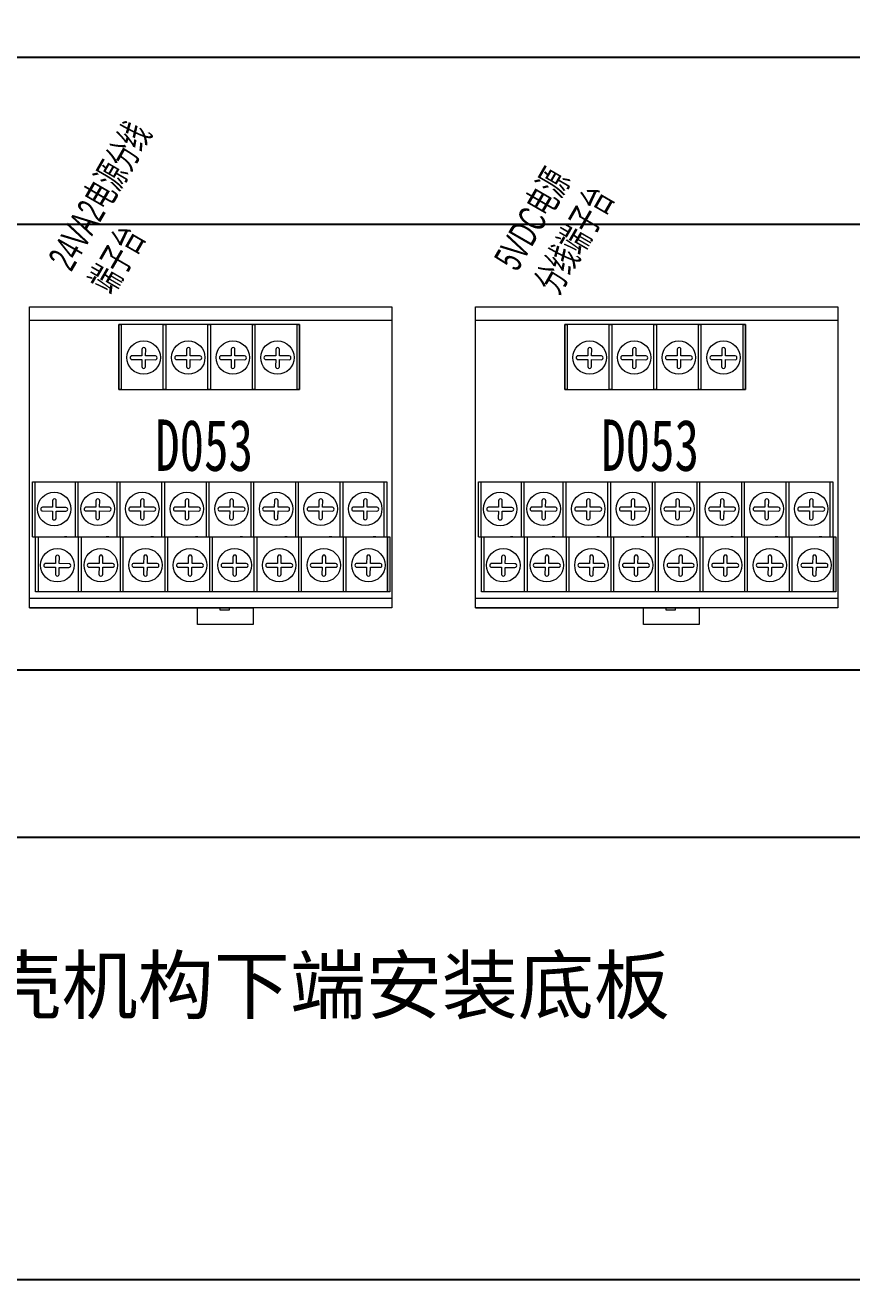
# Model space of a CAD drawing. Header units: millimetres. Extents: x 336 to 12810, y -1577 to 4105.
# Drawn here: x 6895 to 7043.3, y 3097.1 to 3322.2 of the extents above; entities that cross this region are included whole.
import ezdxf

# ---------------------------------------------------------------- set-up
doc = ezdxf.new("R2010")
doc.units = ezdxf.units.MM
doc.layers.add('TEXT', color=2, linetype='Continuous')
doc.styles.add('ST', font='', dxfattribs={"width": 0.8, "height": 300})
doc.styles.get("Standard").update_dxf_attribs({"font": ''})
doc.styles.add('样式 8', font='arial.ttf', dxfattribs={"width": 0.6, "height": 2.5})
doc.styles.get('ST').set_extended_font_data('SimSun')
doc.styles.get('Standard').set_extended_font_data('SimSun')

msp = doc.modelspace()

# ---------------------------------------------------------------- linework, layer by layer
for p, q in [((6258.84, 3316.431), (7328.84, 3316.431)), ((6258.84, 3286.431), (7328.84, 3286.431)), ((7328.84, 3206.431), (6258.84, 3206.431))]:
    msp.add_line(p, q)
at = {"lineweight": 0}
for p, q in [((6895.773, 3217.635), (6930.877, 3217.635)), ((6935.877, 3217.635), (6925.877, 3217.635)), ((6930.877, 3217.635), (6935.877, 3217.635)), ((6975.773, 3217.635), (7010.877, 3217.635)), ((7015.877, 3217.635), (7005.877, 3217.635)), ((7010.877, 3217.635), (7015.877, 3217.635))]:
    msp.add_line(p, q, dxfattribs=at)
at = {"color": 1}
msp.add_lwpolyline([(6148.29, 4104.721), (7905.608, 4104.721), (7905.608, 3097.062), (6148.29, 3097.062)], close=True, dxfattribs=at)
msp.add_lwpolyline([(6228.84, 3426.431), (7828.84, 3426.431), (7828.84, 3176.431), (6228.84, 3176.431)], close=True)
at = {"lineweight": 0}
for points in [[(6895.773, 3271.635), (6960.773, 3271.635), (6960.773, 3217.635), (6895.773, 3217.635)], [(6975.773, 3271.635), (7040.773, 3271.635), (7040.773, 3217.635), (6975.773, 3217.635)], [(6895.773, 3269.25), (6960.773, 3269.25), (6960.773, 3219.281), (6895.773, 3219.281)], [(6911.758, 3256.806), (6944.196, 3256.806), (6944.196, 3268.478), (6911.758, 3268.478)], [(6911.758, 3268.478), (6912.196, 3268.478), (6912.196, 3256.806), (6911.758, 3256.806)], [(6919.758, 3268.478), (6920.196, 3268.478), (6920.196, 3256.806), (6919.758, 3256.806)], [(6927.758, 3268.478), (6928.196, 3268.478), (6928.196, 3256.806), (6927.758, 3256.806)], [(6935.758, 3268.478), (6936.196, 3268.478), (6936.196, 3256.806), (6935.758, 3256.806)], [(6935.758, 3268.478), (6936.196, 3268.478), (6936.196, 3256.806), (6935.758, 3256.806)], [(6943.758, 3268.478), (6944.196, 3268.478), (6944.196, 3256.806), (6943.758, 3256.806)], [(6975.773, 3269.25), (7040.773, 3269.25), (7040.773, 3219.281), (6975.773, 3219.281)], [(6991.758, 3268.478), (6992.196, 3268.478), (6992.196, 3256.806), (6991.758, 3256.806)], [(6991.758, 3256.806), (7024.196, 3256.806), (7024.196, 3268.478), (6991.758, 3268.478)], [(6999.758, 3268.478), (7000.196, 3268.478), (7000.196, 3256.806), (6999.758, 3256.806)], [(7007.758, 3268.478), (7008.196, 3268.478), (7008.196, 3256.806), (7007.758, 3256.806)], [(7015.758, 3268.478), (7016.196, 3268.478), (7016.196, 3256.806), (7015.758, 3256.806)], [(7015.758, 3268.478), (7016.196, 3268.478), (7016.196, 3256.806), (7015.758, 3256.806)], [(7023.758, 3268.478), (7024.196, 3268.478), (7024.196, 3256.806), (7023.758, 3256.806)], [(6925.877, 3217.635), (6935.877, 3217.635), (6935.877, 3214.635), (6925.877, 3214.635)], [(6929.965, 3217.635), (6931.579, 3217.635), (6931.579, 3217.201), (6929.965, 3217.201)], [(6930.877, 3217.635), (6932.587, 3217.635), (6932.587, 3217.635), (6930.877, 3217.635)], [(7005.877, 3217.635), (7015.877, 3217.635), (7015.877, 3214.635), (7005.877, 3214.635)], [(7009.965, 3217.635), (7011.579, 3217.635), (7011.579, 3217.201), (7009.965, 3217.201)], [(7010.877, 3217.635), (7012.587, 3217.635), (7012.587, 3217.635), (7010.877, 3217.635)]]:
    msp.add_lwpolyline(points, close=True, dxfattribs=at)
for points in [[(6915.93, 3264.003), (6915.926, 3264.003), (6915.917, 3262.818)], [(6916.588, 3262.813), (6916.597, 3263.998)], [(6923.93, 3264.003), (6923.926, 3264.003), (6923.917, 3262.818)], [(6924.588, 3262.813), (6924.597, 3263.998)], [(6931.93, 3264.003), (6931.926, 3264.003), (6931.917, 3262.818)], [(6932.588, 3262.813), (6932.597, 3263.998)], [(6939.93, 3264.003), (6939.926, 3264.003), (6939.917, 3262.818)], [(6940.588, 3262.813), (6940.597, 3263.998)], [(6995.93, 3264.003), (6995.926, 3264.003), (6995.917, 3262.818)], [(6996.588, 3262.813), (6996.597, 3263.998)], [(7003.93, 3264.003), (7003.926, 3264.003), (7003.917, 3262.818)], [(7004.588, 3262.813), (7004.597, 3263.998)], [(7011.93, 3264.003), (7011.926, 3264.003), (7011.917, 3262.818)], [(7012.588, 3262.813), (7012.597, 3263.998)], [(7019.93, 3264.003), (7019.926, 3264.003), (7019.917, 3262.818)], [(7020.588, 3262.813), (7020.597, 3263.998)], [(6914.143, 3262.162), (6915.912, 3262.149)], [(6915.917, 3262.818), (6914.148, 3262.83)], [(6915.912, 3262.149), (6915.902, 3260.886)], [(6916.57, 3260.881), (6916.574, 3260.881), (6916.583, 3262.143)], [(6916.583, 3262.143), (6918.324, 3262.13), (6918.324, 3262.134)], [(6918.329, 3262.802), (6916.588, 3262.813)], [(6922.143, 3262.162), (6923.912, 3262.149)], [(6923.917, 3262.818), (6922.148, 3262.83)], [(6923.912, 3262.149), (6923.902, 3260.886)], [(6924.57, 3260.881), (6924.574, 3260.881), (6924.583, 3262.143)], [(6924.583, 3262.143), (6926.324, 3262.13), (6926.324, 3262.134)], [(6926.329, 3262.802), (6924.588, 3262.813)], [(6930.143, 3262.162), (6931.912, 3262.149)], [(6931.917, 3262.818), (6930.148, 3262.83)], [(6931.912, 3262.149), (6931.902, 3260.886)], [(6932.57, 3260.881), (6932.574, 3260.881), (6932.583, 3262.143)], [(6932.583, 3262.143), (6934.324, 3262.13), (6934.324, 3262.134)], [(6934.329, 3262.802), (6932.588, 3262.813)], [(6938.143, 3262.162), (6939.912, 3262.149)], [(6939.917, 3262.818), (6938.148, 3262.83)], [(6939.912, 3262.149), (6939.902, 3260.886)], [(6940.57, 3260.881), (6940.574, 3260.881), (6940.583, 3262.143)], [(6940.583, 3262.143), (6942.324, 3262.13), (6942.324, 3262.134)], [(6942.329, 3262.802), (6940.588, 3262.813)], [(6994.143, 3262.162), (6995.912, 3262.149)], [(6995.917, 3262.818), (6994.148, 3262.83)], [(6995.912, 3262.149), (6995.902, 3260.886)], [(6996.57, 3260.881), (6996.574, 3260.881), (6996.583, 3262.143)], [(6996.583, 3262.143), (6998.324, 3262.13), (6998.324, 3262.134)], [(6998.329, 3262.802), (6996.588, 3262.813)], [(7002.143, 3262.162), (7003.912, 3262.149)], [(7003.917, 3262.818), (7002.148, 3262.83)], [(7003.912, 3262.149), (7003.902, 3260.886)], [(7004.57, 3260.881), (7004.574, 3260.881), (7004.583, 3262.143)], [(7004.583, 3262.143), (7006.324, 3262.13), (7006.324, 3262.134)], [(7006.329, 3262.802), (7004.588, 3262.813)], [(7010.143, 3262.162), (7011.912, 3262.149)], [(7011.917, 3262.818), (7010.148, 3262.83)], [(7011.912, 3262.149), (7011.902, 3260.886)], [(7012.57, 3260.881), (7012.574, 3260.881), (7012.583, 3262.143)], [(7012.583, 3262.143), (7014.324, 3262.13), (7014.324, 3262.134)], [(7014.329, 3262.802), (7012.588, 3262.813)], [(7018.143, 3262.162), (7019.912, 3262.149)], [(7019.917, 3262.818), (7018.148, 3262.83)], [(7019.912, 3262.149), (7019.902, 3260.886)], [(7020.57, 3260.881), (7020.574, 3260.881), (7020.583, 3262.143)], [(7020.583, 3262.143), (7022.324, 3262.13), (7022.324, 3262.134)], [(7022.329, 3262.802), (7020.588, 3262.813)], [(6896.276, 3240.21), (6959.84, 3240.21)], [(6896.276, 3230.357), (6896.276, 3240.21), (6896.714, 3240.21), (6896.714, 3230.357)], [(6904.003, 3230.357), (6904.003, 3240.21), (6904.441, 3240.21), (6904.441, 3230.357)], [(6911.508, 3230.357), (6911.508, 3240.21), (6911.946, 3240.21), (6911.946, 3230.357)], [(6919.508, 3230.357), (6919.508, 3240.21), (6919.946, 3240.21), (6919.946, 3230.357)], [(6927.508, 3230.357), (6927.508, 3240.21), (6927.946, 3240.21), (6927.946, 3230.357)], [(6935.508, 3230.357), (6935.508, 3240.21), (6935.946, 3240.21), (6935.946, 3230.357)], [(6943.508, 3230.357), (6943.508, 3240.21), (6943.946, 3240.21), (6943.946, 3230.357)], [(6951.508, 3230.357), (6951.508, 3240.21), (6951.946, 3240.21), (6951.946, 3230.357)], [(6959.402, 3230.357), (6959.402, 3240.21), (6959.84, 3240.21), (6959.84, 3230.357)], [(6976.276, 3240.21), (7039.84, 3240.21)], [(6976.276, 3230.357), (6976.276, 3240.21), (6976.714, 3240.21), (6976.714, 3230.357)], [(6984.003, 3230.357), (6984.003, 3240.21), (6984.441, 3240.21), (6984.441, 3230.357)], [(6991.508, 3230.357), (6991.508, 3240.21), (6991.946, 3240.21), (6991.946, 3230.357)], [(6999.508, 3230.357), (6999.508, 3240.21), (6999.946, 3240.21), (6999.946, 3230.357)], [(7007.508, 3230.357), (7007.508, 3240.21), (7007.946, 3240.21), (7007.946, 3230.357)], [(7015.508, 3230.357), (7015.508, 3240.21), (7015.946, 3240.21), (7015.946, 3230.357)], [(7023.508, 3230.357), (7023.508, 3240.21), (7023.946, 3240.21), (7023.946, 3230.357)], [(7031.508, 3230.357), (7031.508, 3240.21), (7031.946, 3240.21), (7031.946, 3230.357)], [(7039.402, 3230.357), (7039.402, 3240.21), (7039.84, 3240.21), (7039.84, 3230.357)], [(6898.093, 3234.997), (6899.861, 3234.983)], [(6899.866, 3235.652), (6898.098, 3235.664)], [(6899.861, 3234.983), (6899.852, 3233.72)], [(6899.879, 3236.838), (6899.875, 3236.838), (6899.866, 3235.652)], [(6900.519, 3233.715), (6900.523, 3233.715), (6900.533, 3234.978)], [(6900.533, 3234.978), (6902.273, 3234.965), (6902.274, 3234.969)], [(6900.538, 3235.648), (6900.547, 3236.832)], [(6902.279, 3235.636), (6900.538, 3235.648)], [(6905.893, 3235.012), (6907.662, 3234.999)], [(6907.667, 3235.668), (6905.899, 3235.68)], [(6907.662, 3234.999), (6907.652, 3233.736)], [(6907.68, 3236.853), (6907.676, 3236.853), (6907.667, 3235.668)], [(6908.32, 3233.731), (6908.324, 3233.731), (6908.334, 3234.994)], [(6908.334, 3234.994), (6910.074, 3234.98), (6910.074, 3234.984)], [(6908.339, 3235.664), (6908.348, 3236.848)], [(6910.079, 3235.652), (6908.339, 3235.664)], [(6913.893, 3235.012), (6915.662, 3234.999)], [(6915.667, 3235.668), (6913.899, 3235.68)], [(6915.662, 3234.999), (6915.652, 3233.736)], [(6915.68, 3236.853), (6915.676, 3236.853), (6915.667, 3235.668)], [(6916.32, 3233.731), (6916.324, 3233.731), (6916.334, 3234.994)], [(6916.334, 3234.994), (6918.074, 3234.98), (6918.074, 3234.984)], [(6916.339, 3235.664), (6916.348, 3236.848)], [(6918.079, 3235.652), (6916.339, 3235.664)], [(6921.893, 3235.012), (6923.662, 3234.999)], [(6923.667, 3235.668), (6921.899, 3235.68)], [(6923.662, 3234.999), (6923.652, 3233.736)], [(6923.68, 3236.853), (6923.676, 3236.853), (6923.667, 3235.668)], [(6924.32, 3233.731), (6924.324, 3233.731), (6924.334, 3234.994)], [(6924.334, 3234.994), (6926.074, 3234.98), (6926.074, 3234.984)], [(6924.339, 3235.664), (6924.348, 3236.848)], [(6926.079, 3235.652), (6924.339, 3235.664)], [(6929.893, 3235.012), (6931.662, 3234.999)], [(6931.667, 3235.668), (6929.899, 3235.68)], [(6931.662, 3234.999), (6931.652, 3233.736)], [(6931.68, 3236.853), (6931.676, 3236.853), (6931.667, 3235.668)], [(6932.32, 3233.731), (6932.324, 3233.731), (6932.334, 3234.994)], [(6932.334, 3234.994), (6934.074, 3234.98), (6934.074, 3234.984)], [(6932.339, 3235.664), (6932.348, 3236.848)], [(6934.079, 3235.652), (6932.339, 3235.664)], [(6937.893, 3235.012), (6939.662, 3234.999)], [(6939.667, 3235.668), (6937.899, 3235.68)], [(6939.662, 3234.999), (6939.652, 3233.736)], [(6939.68, 3236.853), (6939.676, 3236.853), (6939.667, 3235.668)], [(6940.32, 3233.731), (6940.324, 3233.731), (6940.334, 3234.994)], [(6940.334, 3234.994), (6942.074, 3234.98), (6942.074, 3234.984)], [(6940.339, 3235.664), (6940.348, 3236.848)], [(6942.079, 3235.652), (6940.339, 3235.664)], [(6945.893, 3235.012), (6947.662, 3234.999)], [(6947.667, 3235.668), (6945.899, 3235.68)], [(6947.662, 3234.999), (6947.652, 3233.736)], [(6947.68, 3236.853), (6947.676, 3236.853), (6947.667, 3235.668)], [(6948.32, 3233.731), (6948.324, 3233.731), (6948.334, 3234.994)], [(6948.334, 3234.994), (6950.074, 3234.98), (6950.074, 3234.984)], [(6948.339, 3235.664), (6948.348, 3236.848)], [(6950.079, 3235.652), (6948.339, 3235.664)], [(6953.893, 3235.012), (6955.662, 3234.999)], [(6955.667, 3235.668), (6953.899, 3235.68)], [(6955.662, 3234.999), (6955.652, 3233.736)], [(6955.68, 3236.853), (6955.676, 3236.853), (6955.667, 3235.668)], [(6956.32, 3233.731), (6956.324, 3233.731), (6956.334, 3234.994)], [(6956.334, 3234.994), (6958.074, 3234.98), (6958.074, 3234.984)], [(6956.339, 3235.664), (6956.348, 3236.848)], [(6958.079, 3235.652), (6956.339, 3235.664)], [(6978.093, 3234.997), (6979.861, 3234.983)], [(6979.866, 3235.652), (6978.098, 3235.664)], [(6979.861, 3234.983), (6979.852, 3233.72)], [(6979.879, 3236.838), (6979.875, 3236.838), (6979.866, 3235.652)], [(6980.519, 3233.715), (6980.523, 3233.715), (6980.533, 3234.978)], [(6980.533, 3234.978), (6982.273, 3234.965), (6982.274, 3234.969)], [(6980.538, 3235.648), (6980.547, 3236.832)], [(6982.279, 3235.636), (6980.538, 3235.648)], [(6985.893, 3235.012), (6987.662, 3234.999)], [(6987.667, 3235.668), (6985.899, 3235.68)], [(6987.662, 3234.999), (6987.652, 3233.736)], [(6987.68, 3236.853), (6987.676, 3236.853), (6987.667, 3235.668)], [(6988.32, 3233.731), (6988.324, 3233.731), (6988.334, 3234.994)], [(6988.334, 3234.994), (6990.074, 3234.98), (6990.074, 3234.984)], [(6988.339, 3235.664), (6988.348, 3236.848)], [(6990.079, 3235.652), (6988.339, 3235.664)], [(6993.893, 3235.012), (6995.662, 3234.999)], [(6995.667, 3235.668), (6993.899, 3235.68)], [(6995.662, 3234.999), (6995.652, 3233.736)], [(6995.68, 3236.853), (6995.676, 3236.853), (6995.667, 3235.668)], [(6996.32, 3233.731), (6996.324, 3233.731), (6996.334, 3234.994)], [(6996.334, 3234.994), (6998.074, 3234.98), (6998.074, 3234.984)], [(6996.339, 3235.664), (6996.348, 3236.848)], [(6998.079, 3235.652), (6996.339, 3235.664)], [(7001.893, 3235.012), (7003.662, 3234.999)], [(7003.667, 3235.668), (7001.899, 3235.68)], [(7003.662, 3234.999), (7003.652, 3233.736)], [(7003.68, 3236.853), (7003.676, 3236.853), (7003.667, 3235.668)], [(7004.32, 3233.731), (7004.324, 3233.731), (7004.334, 3234.994)], [(7004.334, 3234.994), (7006.074, 3234.98), (7006.074, 3234.984)], [(7004.339, 3235.664), (7004.348, 3236.848)], [(7006.079, 3235.652), (7004.339, 3235.664)], [(7009.893, 3235.012), (7011.662, 3234.999)], [(7011.667, 3235.668), (7009.899, 3235.68)], [(7011.662, 3234.999), (7011.652, 3233.736)], [(7011.68, 3236.853), (7011.676, 3236.853), (7011.667, 3235.668)], [(7012.32, 3233.731), (7012.324, 3233.731), (7012.334, 3234.994)], [(7012.334, 3234.994), (7014.074, 3234.98), (7014.074, 3234.984)], [(7012.339, 3235.664), (7012.348, 3236.848)], [(7014.079, 3235.652), (7012.339, 3235.664)], [(7017.893, 3235.012), (7019.662, 3234.999)], [(7019.667, 3235.668), (7017.899, 3235.68)], [(7019.662, 3234.999), (7019.652, 3233.736)], [(7019.68, 3236.853), (7019.676, 3236.853), (7019.667, 3235.668)], [(7020.32, 3233.731), (7020.324, 3233.731), (7020.334, 3234.994)], [(7020.334, 3234.994), (7022.074, 3234.98), (7022.074, 3234.984)], [(7020.339, 3235.664), (7020.348, 3236.848)], [(7022.079, 3235.652), (7020.339, 3235.664)], [(7025.893, 3235.012), (7027.662, 3234.999)], [(7027.667, 3235.668), (7025.899, 3235.68)], [(7027.662, 3234.999), (7027.652, 3233.736)], [(7027.68, 3236.853), (7027.676, 3236.853), (7027.667, 3235.668)], [(7028.32, 3233.731), (7028.324, 3233.731), (7028.334, 3234.994)], [(7028.334, 3234.994), (7030.074, 3234.98), (7030.074, 3234.984)], [(7028.339, 3235.664), (7028.348, 3236.848)], [(7030.079, 3235.652), (7028.339, 3235.664)], [(7033.893, 3235.012), (7035.662, 3234.999)], [(7035.667, 3235.668), (7033.899, 3235.68)], [(7035.662, 3234.999), (7035.652, 3233.736)], [(7035.68, 3236.853), (7035.676, 3236.853), (7035.667, 3235.668)], [(7036.32, 3233.731), (7036.324, 3233.731), (7036.334, 3234.994)], [(7036.334, 3234.994), (7038.074, 3234.98), (7038.074, 3234.984)], [(7036.339, 3235.664), (7036.348, 3236.848)], [(7038.079, 3235.652), (7036.339, 3235.664)], [(6896.276, 3230.357), (6960.405, 3230.357)], [(6959.967, 3230.357), (6959.967, 3220.504), (6896.84, 3220.504), (6896.84, 3230.357)], [(6897.278, 3230.357), (6897.278, 3220.504), (6896.84, 3220.504), (6896.84, 3230.357)], [(6896.84, 3230.357), (6897.278, 3230.357)], [(6902.467, 3230.357), (6902.029, 3230.357)], [(6905.006, 3230.357), (6905.006, 3220.504), (6904.568, 3220.504), (6904.568, 3230.357)], [(6904.568, 3230.357), (6905.006, 3230.357)], [(6909.972, 3230.357), (6909.534, 3230.357)], [(6912.511, 3230.357), (6912.511, 3220.504), (6912.073, 3220.504), (6912.073, 3230.357)], [(6912.073, 3230.357), (6912.511, 3230.357)], [(6917.972, 3230.357), (6917.534, 3230.357)], [(6920.511, 3230.357), (6920.511, 3220.504), (6920.073, 3220.504), (6920.073, 3230.357)], [(6920.073, 3230.357), (6920.511, 3230.357)], [(6925.972, 3230.357), (6925.534, 3230.357)], [(6928.511, 3230.357), (6928.511, 3220.504), (6928.073, 3220.504), (6928.073, 3230.357)], [(6928.073, 3230.357), (6928.511, 3230.357)], [(6933.972, 3230.357), (6933.534, 3230.357)], [(6936.511, 3230.357), (6936.511, 3220.504), (6936.073, 3220.504), (6936.073, 3230.357)], [(6936.073, 3230.357), (6936.511, 3230.357)], [(6941.972, 3230.357), (6941.534, 3230.357)], [(6944.511, 3230.357), (6944.511, 3220.504), (6944.073, 3220.504), (6944.073, 3230.357)], [(6944.073, 3230.357), (6944.511, 3230.357)], [(6949.972, 3230.357), (6949.534, 3230.357)], [(6952.511, 3230.357), (6952.511, 3220.504), (6952.073, 3220.504), (6952.073, 3230.357)], [(6952.073, 3230.357), (6952.511, 3230.357)], [(6957.866, 3230.357), (6957.428, 3230.357)], [(6960.405, 3230.357), (6960.405, 3220.504), (6959.967, 3220.504), (6959.967, 3230.357)], [(6976.276, 3230.357), (7040.405, 3230.357)], [(7039.967, 3230.357), (7039.967, 3220.504), (6976.84, 3220.504), (6976.84, 3230.357)], [(6977.278, 3230.357), (6977.278, 3220.504), (6976.84, 3220.504), (6976.84, 3230.357)], [(6976.84, 3230.357), (6977.278, 3230.357)], [(6982.467, 3230.357), (6982.029, 3230.357)], [(6985.006, 3230.357), (6985.006, 3220.504), (6984.568, 3220.504), (6984.568, 3230.357)], [(6984.568, 3230.357), (6985.006, 3230.357)], [(6989.972, 3230.357), (6989.534, 3230.357)], [(6992.511, 3230.357), (6992.511, 3220.504), (6992.073, 3220.504), (6992.073, 3230.357)], [(6992.073, 3230.357), (6992.511, 3230.357)], [(6997.972, 3230.357), (6997.534, 3230.357)], [(7000.511, 3230.357), (7000.511, 3220.504), (7000.073, 3220.504), (7000.073, 3230.357)], [(7000.073, 3230.357), (7000.511, 3230.357)], [(7005.972, 3230.357), (7005.534, 3230.357)], [(7008.511, 3230.357), (7008.511, 3220.504), (7008.073, 3220.504), (7008.073, 3230.357)], [(7008.073, 3230.357), (7008.511, 3230.357)], [(7013.972, 3230.357), (7013.534, 3230.357)], [(7016.511, 3230.357), (7016.511, 3220.504), (7016.073, 3220.504), (7016.073, 3230.357)], [(7016.073, 3230.357), (7016.511, 3230.357)], [(7021.972, 3230.357), (7021.534, 3230.357)], [(7024.511, 3230.357), (7024.511, 3220.504), (7024.073, 3220.504), (7024.073, 3230.357)], [(7024.073, 3230.357), (7024.511, 3230.357)], [(7029.972, 3230.357), (7029.534, 3230.357)], [(7032.511, 3230.357), (7032.511, 3220.504), (7032.073, 3220.504), (7032.073, 3230.357)], [(7032.073, 3230.357), (7032.511, 3230.357)], [(7037.866, 3230.357), (7037.428, 3230.357)], [(7040.405, 3230.357), (7040.405, 3220.504), (7039.967, 3220.504), (7039.967, 3230.357)], [(6900.444, 3226.746), (6900.44, 3226.746), (6900.431, 3225.561)], [(6901.102, 3225.556), (6901.112, 3226.741)], [(6908.244, 3226.762), (6908.24, 3226.762), (6908.231, 3225.576)], [(6908.903, 3225.572), (6908.912, 3226.756)], [(6916.244, 3226.762), (6916.24, 3226.762), (6916.231, 3225.576)], [(6916.903, 3225.572), (6916.912, 3226.756)], [(6924.244, 3226.762), (6924.24, 3226.762), (6924.231, 3225.576)], [(6924.903, 3225.572), (6924.912, 3226.756)], [(6932.244, 3226.762), (6932.24, 3226.762), (6932.231, 3225.576)], [(6932.903, 3225.572), (6932.912, 3226.756)], [(6940.244, 3226.762), (6940.24, 3226.762), (6940.231, 3225.576)], [(6940.903, 3225.572), (6940.912, 3226.756)], [(6948.244, 3226.762), (6948.24, 3226.762), (6948.231, 3225.576)], [(6948.903, 3225.572), (6948.912, 3226.756)], [(6956.244, 3226.762), (6956.24, 3226.762), (6956.231, 3225.576)], [(6956.903, 3225.572), (6956.912, 3226.756)], [(6980.444, 3226.746), (6980.44, 3226.746), (6980.431, 3225.561)], [(6981.102, 3225.556), (6981.112, 3226.741)], [(6988.244, 3226.762), (6988.24, 3226.762), (6988.231, 3225.576)], [(6988.903, 3225.572), (6988.912, 3226.756)], [(6996.244, 3226.762), (6996.24, 3226.762), (6996.231, 3225.576)], [(6996.903, 3225.572), (6996.912, 3226.756)], [(7004.244, 3226.762), (7004.24, 3226.762), (7004.231, 3225.576)], [(7004.903, 3225.572), (7004.912, 3226.756)], [(7012.244, 3226.762), (7012.24, 3226.762), (7012.231, 3225.576)], [(7012.903, 3225.572), (7012.912, 3226.756)], [(7020.244, 3226.762), (7020.24, 3226.762), (7020.231, 3225.576)], [(7020.903, 3225.572), (7020.912, 3226.756)], [(7028.244, 3226.762), (7028.24, 3226.762), (7028.231, 3225.576)], [(7028.903, 3225.572), (7028.912, 3226.756)], [(7036.244, 3226.762), (7036.24, 3226.762), (7036.231, 3225.576)], [(7036.903, 3225.572), (7036.912, 3226.756)], [(6898.657, 3224.905), (6900.426, 3224.891)], [(6900.431, 3225.561), (6898.662, 3225.573)], [(6900.426, 3224.891), (6900.416, 3223.628)], [(6901.084, 3223.623), (6901.088, 3223.623), (6901.097, 3224.886)], [(6901.097, 3224.886), (6902.838, 3224.873), (6902.838, 3224.877)], [(6902.843, 3225.545), (6901.102, 3225.556)], [(6906.458, 3224.92), (6908.226, 3224.907)], [(6908.231, 3225.576), (6906.463, 3225.588)], [(6908.226, 3224.907), (6908.217, 3223.644)], [(6908.884, 3223.639), (6908.888, 3223.639), (6908.898, 3224.902)], [(6908.898, 3224.902), (6910.638, 3224.889), (6910.638, 3224.892)], [(6910.644, 3225.56), (6908.903, 3225.572)], [(6914.458, 3224.92), (6916.226, 3224.907)], [(6916.231, 3225.576), (6914.463, 3225.588)], [(6916.226, 3224.907), (6916.217, 3223.644)], [(6916.884, 3223.639), (6916.888, 3223.639), (6916.898, 3224.902)], [(6916.898, 3224.902), (6918.638, 3224.889), (6918.638, 3224.892)], [(6918.644, 3225.56), (6916.903, 3225.572)], [(6922.458, 3224.92), (6924.226, 3224.907)], [(6924.231, 3225.576), (6922.463, 3225.588)], [(6924.226, 3224.907), (6924.217, 3223.644)], [(6924.884, 3223.639), (6924.888, 3223.639), (6924.898, 3224.902)], [(6924.898, 3224.902), (6926.638, 3224.889), (6926.638, 3224.892)], [(6926.644, 3225.56), (6924.903, 3225.572)], [(6930.458, 3224.92), (6932.226, 3224.907)], [(6932.231, 3225.576), (6930.463, 3225.588)], [(6932.226, 3224.907), (6932.217, 3223.644)], [(6932.884, 3223.639), (6932.888, 3223.639), (6932.898, 3224.902)], [(6932.898, 3224.902), (6934.638, 3224.889), (6934.638, 3224.892)], [(6934.644, 3225.56), (6932.903, 3225.572)], [(6938.458, 3224.92), (6940.226, 3224.907)], [(6940.231, 3225.576), (6938.463, 3225.588)], [(6940.226, 3224.907), (6940.217, 3223.644)], [(6940.884, 3223.639), (6940.888, 3223.639), (6940.898, 3224.902)], [(6940.898, 3224.902), (6942.638, 3224.889), (6942.638, 3224.892)], [(6942.644, 3225.56), (6940.903, 3225.572)], [(6946.458, 3224.92), (6948.226, 3224.907)], [(6948.231, 3225.576), (6946.463, 3225.588)], [(6948.226, 3224.907), (6948.217, 3223.644)], [(6948.884, 3223.639), (6948.888, 3223.639), (6948.898, 3224.902)], [(6948.898, 3224.902), (6950.638, 3224.889), (6950.638, 3224.892)], [(6950.644, 3225.56), (6948.903, 3225.572)], [(6954.458, 3224.92), (6956.226, 3224.907)], [(6956.231, 3225.576), (6954.463, 3225.588)], [(6956.226, 3224.907), (6956.217, 3223.644)], [(6956.884, 3223.639), (6956.888, 3223.639), (6956.898, 3224.902)], [(6956.898, 3224.902), (6958.638, 3224.889), (6958.638, 3224.892)], [(6958.644, 3225.56), (6956.903, 3225.572)], [(6978.657, 3224.905), (6980.426, 3224.891)], [(6980.431, 3225.561), (6978.662, 3225.573)], [(6980.426, 3224.891), (6980.416, 3223.628)], [(6981.084, 3223.623), (6981.088, 3223.623), (6981.097, 3224.886)], [(6981.097, 3224.886), (6982.838, 3224.873), (6982.838, 3224.877)], [(6982.843, 3225.545), (6981.102, 3225.556)], [(6986.458, 3224.92), (6988.226, 3224.907)], [(6988.231, 3225.576), (6986.463, 3225.588)], [(6988.226, 3224.907), (6988.217, 3223.644)], [(6988.884, 3223.639), (6988.888, 3223.639), (6988.898, 3224.902)], [(6988.898, 3224.902), (6990.638, 3224.889), (6990.638, 3224.892)], [(6990.644, 3225.56), (6988.903, 3225.572)], [(6994.458, 3224.92), (6996.226, 3224.907)], [(6996.231, 3225.576), (6994.463, 3225.588)], [(6996.226, 3224.907), (6996.217, 3223.644)], [(6996.884, 3223.639), (6996.888, 3223.639), (6996.898, 3224.902)], [(6996.898, 3224.902), (6998.638, 3224.889), (6998.638, 3224.892)], [(6998.644, 3225.56), (6996.903, 3225.572)], [(7002.458, 3224.92), (7004.226, 3224.907)], [(7004.231, 3225.576), (7002.463, 3225.588)], [(7004.226, 3224.907), (7004.217, 3223.644)], [(7004.884, 3223.639), (7004.888, 3223.639), (7004.898, 3224.902)], [(7004.898, 3224.902), (7006.638, 3224.889), (7006.638, 3224.892)], [(7006.644, 3225.56), (7004.903, 3225.572)], [(7010.458, 3224.92), (7012.226, 3224.907)], [(7012.231, 3225.576), (7010.463, 3225.588)], [(7012.226, 3224.907), (7012.217, 3223.644)], [(7012.884, 3223.639), (7012.888, 3223.639), (7012.898, 3224.902)], [(7012.898, 3224.902), (7014.638, 3224.889), (7014.638, 3224.892)], [(7014.644, 3225.56), (7012.903, 3225.572)], [(7018.458, 3224.92), (7020.226, 3224.907)], [(7020.231, 3225.576), (7018.463, 3225.588)], [(7020.226, 3224.907), (7020.217, 3223.644)], [(7020.884, 3223.639), (7020.888, 3223.639), (7020.898, 3224.902)], [(7020.898, 3224.902), (7022.638, 3224.889), (7022.638, 3224.892)], [(7022.644, 3225.56), (7020.903, 3225.572)], [(7026.458, 3224.92), (7028.226, 3224.907)], [(7028.231, 3225.576), (7026.463, 3225.588)], [(7028.226, 3224.907), (7028.217, 3223.644)], [(7028.884, 3223.639), (7028.888, 3223.639), (7028.898, 3224.902)], [(7028.898, 3224.902), (7030.638, 3224.889), (7030.638, 3224.892)], [(7030.644, 3225.56), (7028.903, 3225.572)], [(7034.458, 3224.92), (7036.226, 3224.907)], [(7036.231, 3225.576), (7034.463, 3225.588)], [(7036.226, 3224.907), (7036.217, 3223.644)], [(7036.884, 3223.639), (7036.888, 3223.639), (7036.898, 3224.902)], [(7036.898, 3224.902), (7038.638, 3224.889), (7038.638, 3224.892)], [(7038.644, 3225.56), (7036.903, 3225.572)]]:
    msp.add_lwpolyline(points, dxfattribs=at)
for centre in [(6916.232, 3262.517), (6924.232, 3262.517), (6932.232, 3262.517), (6940.232, 3262.517), (6996.232, 3262.517), (7004.232, 3262.517), (7012.232, 3262.517), (7020.232, 3262.517), (6900.182, 3235.352), (6907.983, 3235.367), (6915.983, 3235.367), (6923.983, 3235.367), (6931.983, 3235.367), (6939.983, 3235.367), (6947.983, 3235.367), (6955.983, 3235.367), (6980.182, 3235.352), (6987.983, 3235.367), (6995.983, 3235.367), (7003.983, 3235.367), (7011.983, 3235.367), (7019.983, 3235.367), (7027.983, 3235.367), (7035.983, 3235.367), (6900.746, 3225.26), (6908.547, 3225.276), (6916.547, 3225.276), (6924.547, 3225.276), (6932.547, 3225.276), (6940.547, 3225.276), (6948.547, 3225.276), (6956.547, 3225.276), (6980.746, 3225.26), (6988.547, 3225.276), (6996.547, 3225.276), (7004.547, 3225.276), (7012.547, 3225.276), (7020.547, 3225.276), (7028.547, 3225.276), (7036.547, 3225.276)]:
    msp.add_circle(centre, 3, dxfattribs=at)
for centre, radius, start, end in [((6916.232, 3262.517), 1.5, 101.62647, 101.79811), ((6916.264, 3264.001), 0.334, 355.15261, 182.43139), ((6916.232, 3262.517), 1.5, 75.91869, 75.95753), ((6924.232, 3262.517), 1.5, 101.62647, 101.79811), ((6924.264, 3264.001), 0.334, 355.15261, 182.43139), ((6924.232, 3262.517), 1.5, 75.91869, 75.95753), ((6932.232, 3262.517), 1.5, 101.62647, 101.79811), ((6932.264, 3264.001), 0.334, 355.15261, 182.43139), ((6932.232, 3262.517), 1.5, 75.91869, 75.95753), ((6940.232, 3262.517), 1.5, 101.62647, 101.79811), ((6940.264, 3264.001), 0.334, 355.15261, 182.43139), ((6940.232, 3262.517), 1.5, 75.91869, 75.95753), ((6996.232, 3262.517), 1.5, 101.62647, 101.79811), ((6996.264, 3264.001), 0.334, 355.15261, 182.43139), ((6996.232, 3262.517), 1.5, 75.91869, 75.95753), ((7004.232, 3262.517), 1.5, 101.62647, 101.79811), ((7004.264, 3264.001), 0.334, 355.15261, 182.43139), ((7004.232, 3262.517), 1.5, 75.91869, 75.95753), ((7012.232, 3262.517), 1.5, 101.62647, 101.79811), ((7012.264, 3264.001), 0.334, 355.15261, 182.43139), ((7012.232, 3262.517), 1.5, 75.91869, 75.95753), ((7020.232, 3262.517), 1.5, 101.62647, 101.79811), ((7020.264, 3264.001), 0.334, 355.15261, 182.43139), ((7020.232, 3262.517), 1.5, 75.91869, 75.95753), ((6914.146, 3262.496), 0.334, 89.56238, 269.56238), ((6918.326, 3262.468), 0.334, 269.56238, 89.67132), ((6922.146, 3262.496), 0.334, 89.56238, 269.56238), ((6926.326, 3262.468), 0.334, 269.56238, 89.67132), ((6930.146, 3262.496), 0.334, 89.56238, 269.56238), ((6934.326, 3262.468), 0.334, 269.56238, 89.67132), ((6938.146, 3262.496), 0.334, 89.56238, 269.56238), ((6942.326, 3262.468), 0.334, 269.56238, 89.67132), ((6994.146, 3262.496), 0.334, 89.56238, 269.56238), ((6998.326, 3262.468), 0.334, 269.56238, 89.67132), ((7002.146, 3262.496), 0.334, 89.56238, 269.56238), ((7006.326, 3262.468), 0.334, 269.56238, 89.67132), ((7010.146, 3262.496), 0.334, 89.56238, 269.56238), ((7014.326, 3262.468), 0.334, 269.56238, 89.67132), ((7018.146, 3262.496), 0.334, 89.56238, 269.56238), ((7022.326, 3262.468), 0.334, 269.56238, 89.67132), ((6916.236, 3260.883), 0.334, 179.56238, 359.56238), ((6924.236, 3260.883), 0.334, 179.56238, 359.56238), ((6932.236, 3260.883), 0.334, 179.56238, 359.56238), ((6940.236, 3260.883), 0.334, 179.56238, 359.56238), ((6996.236, 3260.883), 0.334, 179.56238, 359.56238), ((7004.236, 3260.883), 0.334, 179.56238, 359.56238), ((7012.236, 3260.883), 0.334, 179.56238, 359.56238), ((7020.236, 3260.883), 0.334, 179.56238, 359.56238), ((6900.213, 3236.835), 0.334, 355.15261, 182.43139), ((6908.014, 3236.851), 0.334, 355.15261, 182.43139), ((6916.014, 3236.851), 0.334, 355.15261, 182.43139), ((6924.014, 3236.851), 0.334, 355.15261, 182.43139), ((6932.014, 3236.851), 0.334, 355.15261, 182.43139), ((6940.014, 3236.851), 0.334, 355.15261, 182.43139), ((6948.014, 3236.851), 0.334, 355.15261, 182.43139), ((6956.014, 3236.851), 0.334, 355.15261, 182.43139), ((6980.213, 3236.835), 0.334, 355.15261, 182.43139), ((6988.014, 3236.851), 0.334, 355.15261, 182.43139), ((6996.014, 3236.851), 0.334, 355.15261, 182.43139), ((7004.014, 3236.851), 0.334, 355.15261, 182.43139), ((7012.014, 3236.851), 0.334, 355.15261, 182.43139), ((7020.014, 3236.851), 0.334, 355.15261, 182.43139), ((7028.014, 3236.851), 0.334, 355.15261, 182.43139), ((7036.014, 3236.851), 0.334, 355.15261, 182.43139), ((6898.095, 3235.33), 0.334, 89.56238, 269.56238), ((6900.182, 3235.352), 1.5, 101.62647, 101.79811), ((6900.182, 3235.352), 1.5, 75.91869, 75.95753), ((6902.276, 3235.302), 0.334, 269.56238, 89.67132), ((6905.896, 3235.346), 0.334, 89.56238, 269.56238), ((6907.983, 3235.367), 1.5, 101.62647, 101.79811), ((6907.983, 3235.367), 1.5, 75.91869, 75.95753), ((6910.077, 3235.318), 0.334, 269.56238, 89.67132), ((6913.896, 3235.346), 0.334, 89.56238, 269.56238), ((6915.983, 3235.367), 1.5, 101.62647, 101.79811), ((6915.983, 3235.367), 1.5, 75.91869, 75.95753), ((6918.077, 3235.318), 0.334, 269.56238, 89.67132), ((6921.896, 3235.346), 0.334, 89.56238, 269.56238), ((6923.983, 3235.367), 1.5, 101.62647, 101.79811), ((6923.983, 3235.367), 1.5, 75.91869, 75.95753), ((6926.077, 3235.318), 0.334, 269.56238, 89.67132), ((6929.896, 3235.346), 0.334, 89.56238, 269.56238), ((6931.983, 3235.367), 1.5, 101.62647, 101.79811), ((6931.983, 3235.367), 1.5, 75.91869, 75.95753), ((6934.077, 3235.318), 0.334, 269.56238, 89.67132), ((6937.896, 3235.346), 0.334, 89.56238, 269.56238), ((6939.983, 3235.367), 1.5, 101.62647, 101.79811), ((6939.983, 3235.367), 1.5, 75.91869, 75.95753), ((6942.077, 3235.318), 0.334, 269.56238, 89.67132), ((6945.896, 3235.346), 0.334, 89.56238, 269.56238), ((6947.983, 3235.367), 1.5, 101.62647, 101.79811), ((6947.983, 3235.367), 1.5, 75.91869, 75.95753), ((6950.077, 3235.318), 0.334, 269.56238, 89.67132), ((6953.896, 3235.346), 0.334, 89.56238, 269.56238), ((6955.983, 3235.367), 1.5, 101.62647, 101.79811), ((6955.983, 3235.367), 1.5, 75.91869, 75.95753), ((6958.077, 3235.318), 0.334, 269.56238, 89.67132), ((6978.095, 3235.33), 0.334, 89.56238, 269.56238), ((6980.182, 3235.352), 1.5, 101.62647, 101.79811), ((6980.182, 3235.352), 1.5, 75.91869, 75.95753), ((6982.276, 3235.302), 0.334, 269.56238, 89.67132), ((6985.896, 3235.346), 0.334, 89.56238, 269.56238), ((6987.983, 3235.367), 1.5, 101.62647, 101.79811), ((6987.983, 3235.367), 1.5, 75.91869, 75.95753), ((6990.077, 3235.318), 0.334, 269.56238, 89.67132), ((6993.896, 3235.346), 0.334, 89.56238, 269.56238), ((6995.983, 3235.367), 1.5, 101.62647, 101.79811), ((6995.983, 3235.367), 1.5, 75.91869, 75.95753), ((6998.077, 3235.318), 0.334, 269.56238, 89.67132), ((7001.896, 3235.346), 0.334, 89.56238, 269.56238), ((7003.983, 3235.367), 1.5, 101.62647, 101.79811), ((7003.983, 3235.367), 1.5, 75.91869, 75.95753), ((7006.077, 3235.318), 0.334, 269.56238, 89.67132), ((7009.896, 3235.346), 0.334, 89.56238, 269.56238), ((7011.983, 3235.367), 1.5, 101.62647, 101.79811), ((7011.983, 3235.367), 1.5, 75.91869, 75.95753), ((7014.077, 3235.318), 0.334, 269.56238, 89.67132), ((7017.896, 3235.346), 0.334, 89.56238, 269.56238), ((7019.983, 3235.367), 1.5, 101.62647, 101.79811), ((7019.983, 3235.367), 1.5, 75.91869, 75.95753), ((7022.077, 3235.318), 0.334, 269.56238, 89.67132), ((7025.896, 3235.346), 0.334, 89.56238, 269.56238), ((7027.983, 3235.367), 1.5, 101.62647, 101.79811), ((7027.983, 3235.367), 1.5, 75.91869, 75.95753), ((7030.077, 3235.318), 0.334, 269.56238, 89.67132), ((7033.896, 3235.346), 0.334, 89.56238, 269.56238), ((7035.983, 3235.367), 1.5, 101.62647, 101.79811), ((7035.983, 3235.367), 1.5, 75.91869, 75.95753), ((7038.077, 3235.318), 0.334, 269.56238, 89.67132), ((6900.186, 3233.718), 0.334, 179.56238, 359.56238), ((6907.986, 3233.733), 0.334, 179.56238, 359.56238), ((6915.986, 3233.733), 0.334, 179.56238, 359.56238), ((6923.986, 3233.733), 0.334, 179.56238, 359.56238), ((6931.986, 3233.733), 0.334, 179.56238, 359.56238), ((6939.986, 3233.733), 0.334, 179.56238, 359.56238), ((6947.986, 3233.733), 0.334, 179.56238, 359.56238), ((6955.986, 3233.733), 0.334, 179.56238, 359.56238), ((6980.186, 3233.718), 0.334, 179.56238, 359.56238), ((6987.986, 3233.733), 0.334, 179.56238, 359.56238), ((6995.986, 3233.733), 0.334, 179.56238, 359.56238), ((7003.986, 3233.733), 0.334, 179.56238, 359.56238), ((7011.986, 3233.733), 0.334, 179.56238, 359.56238), ((7019.986, 3233.733), 0.334, 179.56238, 359.56238), ((7027.986, 3233.733), 0.334, 179.56238, 359.56238), ((7035.986, 3233.733), 0.334, 179.56238, 359.56238), ((6900.746, 3225.26), 1.5, 101.62647, 101.79811), ((6900.778, 3226.743), 0.334, 355.15261, 182.43139), ((6900.746, 3225.26), 1.5, 75.91869, 75.95753), ((6908.547, 3225.276), 1.5, 101.62647, 101.79811), ((6908.578, 3226.759), 0.334, 355.15261, 182.43139), ((6908.547, 3225.276), 1.5, 75.91869, 75.95753), ((6916.547, 3225.276), 1.5, 101.62647, 101.79811), ((6916.578, 3226.759), 0.334, 355.15261, 182.43139), ((6916.547, 3225.276), 1.5, 75.91869, 75.95753), ((6924.547, 3225.276), 1.5, 101.62647, 101.79811), ((6924.578, 3226.759), 0.334, 355.15261, 182.43139), ((6924.547, 3225.276), 1.5, 75.91869, 75.95753), ((6932.547, 3225.276), 1.5, 101.62647, 101.79811), ((6932.578, 3226.759), 0.334, 355.15261, 182.43139), ((6932.547, 3225.276), 1.5, 75.91869, 75.95753), ((6940.547, 3225.276), 1.5, 101.62647, 101.79811), ((6940.578, 3226.759), 0.334, 355.15261, 182.43139), ((6940.547, 3225.276), 1.5, 75.91869, 75.95753), ((6948.547, 3225.276), 1.5, 101.62647, 101.79811), ((6948.578, 3226.759), 0.334, 355.15261, 182.43139), ((6948.547, 3225.276), 1.5, 75.91869, 75.95753), ((6956.547, 3225.276), 1.5, 101.62647, 101.79811), ((6956.578, 3226.759), 0.334, 355.15261, 182.43139), ((6956.547, 3225.276), 1.5, 75.91869, 75.95753), ((6980.746, 3225.26), 1.5, 101.62647, 101.79811), ((6980.778, 3226.743), 0.334, 355.15261, 182.43139), ((6980.746, 3225.26), 1.5, 75.91869, 75.95753), ((6988.547, 3225.276), 1.5, 101.62647, 101.79811), ((6988.578, 3226.759), 0.334, 355.15261, 182.43139), ((6988.547, 3225.276), 1.5, 75.91869, 75.95753), ((6996.547, 3225.276), 1.5, 101.62647, 101.79811), ((6996.578, 3226.759), 0.334, 355.15261, 182.43139), ((6996.547, 3225.276), 1.5, 75.91869, 75.95753), ((7004.547, 3225.276), 1.5, 101.62647, 101.79811), ((7004.578, 3226.759), 0.334, 355.15261, 182.43139), ((7004.547, 3225.276), 1.5, 75.91869, 75.95753), ((7012.547, 3225.276), 1.5, 101.62647, 101.79811), ((7012.578, 3226.759), 0.334, 355.15261, 182.43139), ((7012.547, 3225.276), 1.5, 75.91869, 75.95753), ((7020.547, 3225.276), 1.5, 101.62647, 101.79811), ((7020.578, 3226.759), 0.334, 355.15261, 182.43139), ((7020.547, 3225.276), 1.5, 75.91869, 75.95753), ((7028.547, 3225.276), 1.5, 101.62647, 101.79811), ((7028.578, 3226.759), 0.334, 355.15261, 182.43139), ((7028.547, 3225.276), 1.5, 75.91869, 75.95753), ((7036.547, 3225.276), 1.5, 101.62647, 101.79811), ((7036.578, 3226.759), 0.334, 355.15261, 182.43139), ((7036.547, 3225.276), 1.5, 75.91869, 75.95753), ((6898.66, 3225.239), 0.334, 89.56238, 269.56238), ((6900.75, 3223.626), 0.334, 179.56238, 359.56238), ((6902.84, 3225.211), 0.334, 269.56238, 89.67132), ((6906.46, 3225.254), 0.334, 89.56238, 269.56238), ((6908.55, 3223.641), 0.334, 179.56238, 359.56238), ((6910.641, 3225.226), 0.334, 269.56238, 89.67132), ((6914.46, 3225.254), 0.334, 89.56238, 269.56238), ((6916.55, 3223.641), 0.334, 179.56238, 359.56238), ((6918.641, 3225.226), 0.334, 269.56238, 89.67132), ((6922.46, 3225.254), 0.334, 89.56238, 269.56238), ((6924.55, 3223.641), 0.334, 179.56238, 359.56238), ((6926.641, 3225.226), 0.334, 269.56238, 89.67132), ((6930.46, 3225.254), 0.334, 89.56238, 269.56238), ((6932.55, 3223.641), 0.334, 179.56238, 359.56238), ((6934.641, 3225.226), 0.334, 269.56238, 89.67132), ((6938.46, 3225.254), 0.334, 89.56238, 269.56238), ((6940.55, 3223.641), 0.334, 179.56238, 359.56238), ((6942.641, 3225.226), 0.334, 269.56238, 89.67132), ((6946.46, 3225.254), 0.334, 89.56238, 269.56238), ((6948.55, 3223.641), 0.334, 179.56238, 359.56238), ((6950.641, 3225.226), 0.334, 269.56238, 89.67132), ((6954.46, 3225.254), 0.334, 89.56238, 269.56238), ((6956.55, 3223.641), 0.334, 179.56238, 359.56238), ((6958.642, 3225.226), 0.334, 269.56238, 89.67132), ((6978.66, 3225.239), 0.334, 89.56238, 269.56238), ((6980.75, 3223.626), 0.334, 179.56238, 359.56238), ((6982.84, 3225.211), 0.334, 269.56238, 89.67132), ((6986.46, 3225.254), 0.334, 89.56238, 269.56238), ((6988.55, 3223.641), 0.334, 179.56238, 359.56238), ((6990.641, 3225.226), 0.334, 269.56238, 89.67132), ((6994.46, 3225.254), 0.334, 89.56238, 269.56238), ((6996.55, 3223.641), 0.334, 179.56238, 359.56238), ((6998.641, 3225.226), 0.334, 269.56238, 89.67132), ((7002.46, 3225.254), 0.334, 89.56238, 269.56238), ((7004.55, 3223.641), 0.334, 179.56238, 359.56238), ((7006.641, 3225.226), 0.334, 269.56238, 89.67132), ((7010.46, 3225.254), 0.334, 89.56238, 269.56238), ((7012.55, 3223.641), 0.334, 179.56238, 359.56238), ((7014.641, 3225.226), 0.334, 269.56238, 89.67132), ((7018.46, 3225.254), 0.334, 89.56238, 269.56238), ((7020.55, 3223.641), 0.334, 179.56238, 359.56238), ((7022.641, 3225.226), 0.334, 269.56238, 89.67132), ((7026.46, 3225.254), 0.334, 89.56238, 269.56238), ((7028.55, 3223.641), 0.334, 179.56238, 359.56238), ((7030.641, 3225.226), 0.334, 269.56238, 89.67132), ((7034.46, 3225.254), 0.334, 89.56238, 269.56238), ((7036.55, 3223.641), 0.334, 179.56238, 359.56238), ((7038.642, 3225.226), 0.334, 269.56238, 89.67132)]:
    msp.add_arc(centre, radius, start, end, dxfattribs=at)

# ---------------------------------------------------------------- texts
at = {"lineweight": 0, "char_height": 5, "attachment_point": 4, "rotation": 60, "style": '样式 8'}
for s, insert, width in [('{\\fArial|b0|i0|c0|p34;24VA2\\f宋体|b0|i0|c134|p34;电源分线端子台}', (6904.926, 3276.778), 32.24594), ('5VDC{\\f宋体|b0|i0|c134|p2;电源\\P分线端子台}', (6984.926, 3276.778), 24.48659)]:
    msp.add_mtext(s, dxfattribs=dict(at, insert=insert, width=width))
at = {"lineweight": 0, "insert": (6874.237, 3154.92), "char_height": 10, "width": 206.15501, "attachment_point": 1}
msp.add_mtext('入壳机构下端安装底板    ', dxfattribs=at)
at = {"layer": 'TEXT', "color": 0, "style": 'ST', "width": 0.7}
for p in [(6918.296, 3242.193), (6998.296, 3242.193)]:
    msp.add_text('D053', height=9.216, dxfattribs=at).set_placement(p)

doc.saveas('drawing.dxf')
